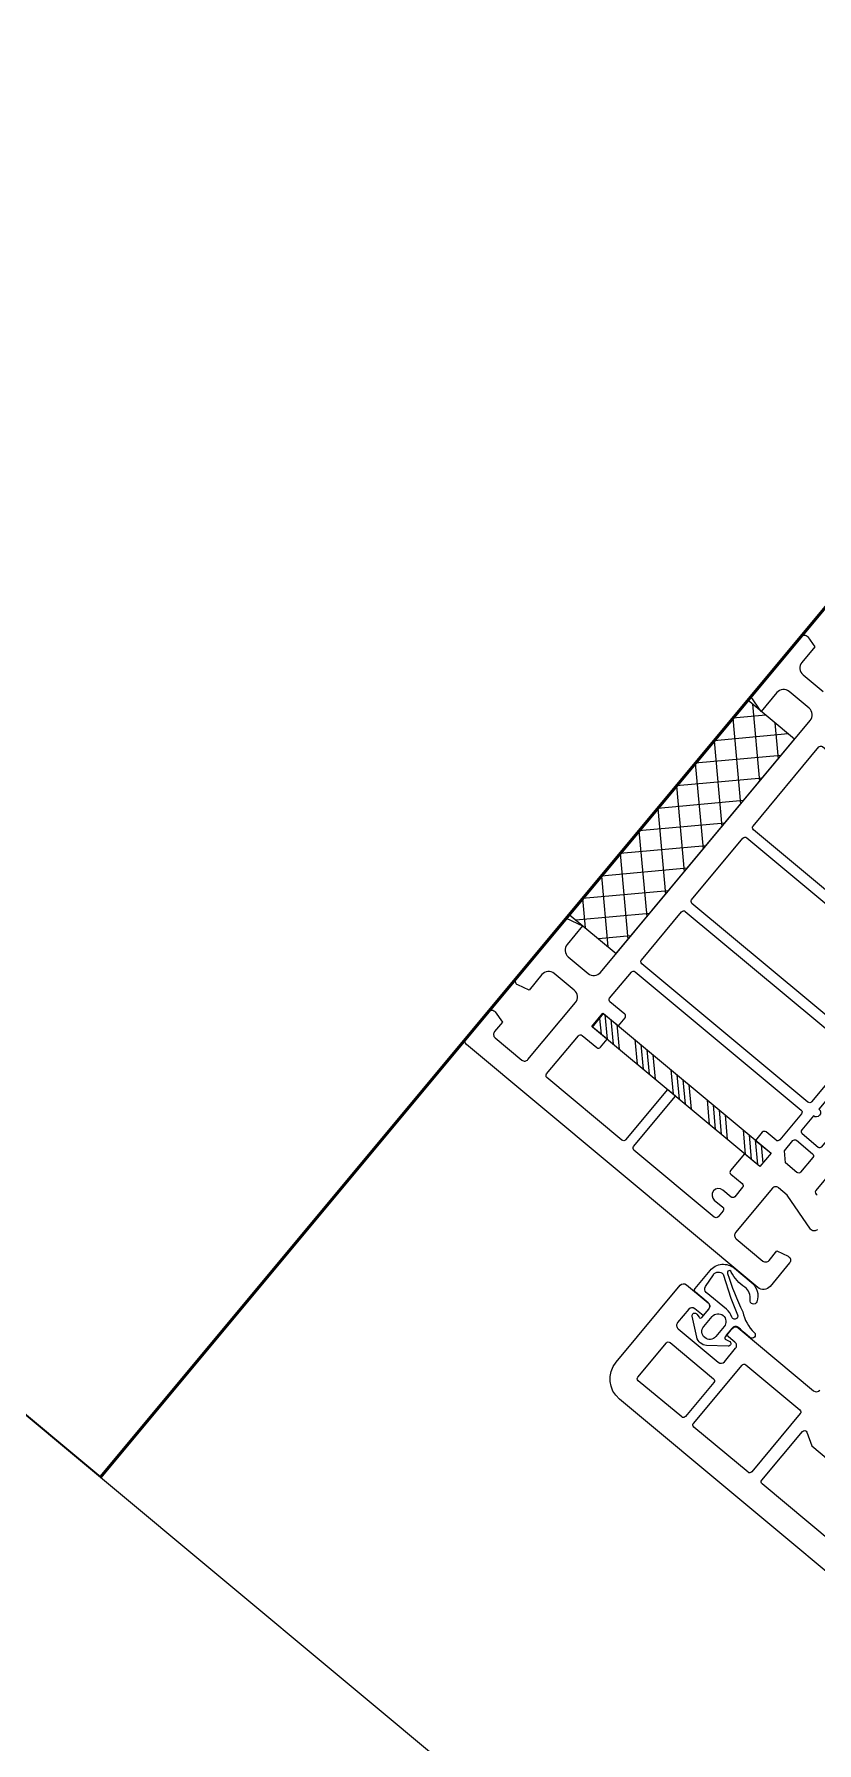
# Model space of a CAD drawing. Header units: feet. Extents: x 600 to 2744, y 411 to 1435.
# Drawn here: x 2554.28 to 2557.75, y 494.7 to 502.27 of the extents above; entities that cross this region are included whole.
import ezdxf

# ---------------------------------------------------------------- set-up
doc = ezdxf.new("R2010")
doc.units = ezdxf.units.FT
for name, color, linetype, lineweight in [('PQI-A-IN-ELEV', 245, 'Continuous', 9), ('PQI-A-WALL', 30, 'Continuous', 50), ('PQI-A-WIN', 140, 'Continuous', 13)]:
    doc.layers.add(name, color=color, linetype=linetype, lineweight=lineweight)

# ---------------------------------------------------------------- blocks, each defined once
blk = doc.blocks.new('*X52')
for p, q in [((10.30352451880756, 69.92659028198557), (11.57693448095653, 71.20000024413456)), ((10.47496048095652, 69.20000024413457), (12.4749604809565, 71.20000024413456)), ((11.3729864809566, 69.20000024413457), (13.37298648095657, 71.20000024413456)), ((12.27101448095655, 69.20000024413457), (14.27101448095652, 71.20000024413456)), ((14.96508815359803, 69.20000024413456), (16.96508815359806, 71.20000024413459)), ((15.86311415359799, 69.20000024413456), (17.86311415359799, 71.20000024413456)), ((16.76114015359806, 69.20000024413456), (18.76114015359809, 71.20000024413459)), ((17.65916815359801, 69.20000024413456), (19.65916815359804, 71.20000024413459)), ((20.35324182623956, 69.20000024413457), (22.35324182623953, 71.20000024413456)), ((21.25126782623951, 69.20000024413457), (23.25126782623948, 71.20000024413456)), ((22.14929382623959, 69.20000024413457), (24.14929382623956, 71.20000024413456)), ((23.04732182623953, 69.20000024413457), (25.04732182623951, 71.20000024413456)), ((25.74139549888105, 69.20000024413456), (27.74139549888105, 71.20000024413459)), ((26.63942149888101, 69.20000024413456), (28.63942149888098, 71.20000024413456)), ((27.53744749888108, 69.20000024413456), (29.53744749888108, 71.20000024413459)), ((28.43547549888103, 69.20000024413456), (30.43547549888103, 71.20000024413459)), ((31.12954917152254, 69.20000024413457), (33.12954917152252, 71.20000024413456)), ((32.0275751715225, 69.20000024413457), (34.02757517152247, 71.20000024413456)), ((32.92560117152258, 69.20000024413457), (34.92560117152255, 71.20000024413456)), ((33.82362917152253, 69.20000024413457), (35.30352356513325, 70.67989463774529))]:
    blk.add_line(p, q)
blk = doc.blocks.new('*X53')
for p, q in [((0.0005383051320713, 57.24967107694791), (5.750851450590445, 62.99998422240628)), ((0.0005383051320713, 60.61726712234884), (2.383255405189508, 62.99998422240625)), ((7.000546003182531, 56.98377885943518), (0.9843406402114354, 62.99998422240628)), ((7.000546003182531, 60.3513749048361), (4.351936685612361, 62.99998422240625)), ((0.0005383051320713, 53.88207503154697), (7.000546003182535, 60.88208272959744)), ((7.000546003182535, 53.61618281403425), (0.0005383051320642, 60.61619051208471)), ((0.0005383051320642, 50.51447898614604), (7.000546003182535, 57.51448668419651)), ((7.000546003182527, 50.2485867686333), (0.0005383051320642, 57.24859446668379)), ((0.0005383051320678, 47.14688294074512), (7.000546003182535, 54.14689063879557)), ((7.000546003182531, 46.88099072323239), (0.0005383051320678, 53.88099842128285)), ((0.0005383051320713, 43.77928689534417), (7.000546003182538, 50.77929459339465)), ((7.000546003182531, 43.51339467783145), (0.0005383051320642, 50.51340237588192)), ((0.0005383051320713, 40.41169084994325), (7.000546003182531, 47.41169854799371)), ((7.000546003182531, 40.14579863243053), (0.0005383051320607, 47.14580633048097)), ((0.0005383051320678, 37.04409480454231), (7.000546003182535, 44.04410250259277)), ((7.000546003182531, 36.77820258702958), (0.0005383051320642, 43.77821028508004)), ((0.0005383051320713, 33.67649875914138), (7.000546003182535, 40.67650645719186)), ((7.000546003182532, 33.41060654162865), (0.0005383051320642, 40.41061423967912)), ((0.6916198137976703, 30.99998422240605), (7.000546003182535, 37.30891041179093)), ((6.043572277004196, 30.99998422240605), (0.0005383051320642, 37.04301819427819)), ((2.675976231603264, 30.99998422240605), (0.0005383051320642, 33.67542214887726)), ((4.059215859198601, 30.99998422240605), (7.000546003182535, 33.94131436638999))]:
    blk.add_line(p, q)
blk = doc.blocks.new('PRJ_INSERT_53_593613279183', base_point=(93.09175947517126, 45.13613779578571))
for points in [[(96.57175947517125, 43.38587658549507, 0.4931454364978535), (96.82352329069754, 43.19269142198048), (97.25386843934203, 43.30800207255939, -0.8182563119999993), (97.51551644842996, 42.78128659085793), (95.57004920008067, 41.27047850614416, -0.3423746699999996), (94.09457123851244, 41.26964571502724), (92.14783110374047, 42.77792282673801, -0.8187275480000128), (92.40921151568274, 43.30484580622618), (92.83999565964504, 43.18941752719068, 0.4931454364977577), (93.09175947517126, 43.38260269070529), (93.09175947517126, 44.6374787787651, 0.4142135623730951), (92.59175947517126, 45.1374787787651), (90.67509230374839, 45.1374787787651, -0.4138931122736059), (90.37509248334236, 45.43715051612516), (90.37216594885064, 48.11171568158161, -0.4144342108231597), (92.371998102171, 50.11369932415977), (94.84659984777645, 50.11369932415976, -0.326046179430916), (96.79015758703423, 48.79695738080039, -0.9093540687874182), (96.06772258947562, 48.46181333783163, 0.282567528062956), (94.68345287512017, 49.20180357220664, -0.1321869411913661), (92.36002225202456, 49.54727830056522, 1.066738308784841), (92.12449244264275, 49.14794116641387, 0.03987579388845044), (96.29622295568663, 46.88146055462859, 0.1492606141853157), (98.83346861699634, 45.89834376379143, -0.9639919681438134), (98.8055596810595, 45.13747877876509), (98.03945080570902, 45.13747877876509, -0.01234917559832588), (97.12115260942637, 45.20578850835254, 0.4435007188284667), (96.57175947517125, 44.70823417133149)], [(94.2201044864483, 47.19826353314413), (96.05439403722954, 46.22859800580039, -1.052815809151286), (95.71731212804985, 45.61617124798789, 0.1393325173808946), (94.66411998937798, 45.91594541790977), (91.65344415577628, 45.91591661471215, -0.3824563180869147), (91.15644155935468, 46.36120670734741), (90.9764292545147, 47.99648130658164, -0.5055033371080669), (91.79450949353532, 48.73804006586558)], [(93.93175947517128, 44.21543459327921, -0.9999999999999999), (95.73175947517123, 44.21543459327921), (95.73175947517123, 42.71689257772726, -0.9999999999999999), (93.93175947517128, 42.71689257772726)]]:
    blk.add_lwpolyline(points, format="xyb", close=True)
blk = doc.blocks.new('w2')
at = {"ltscale": 1000}
for points in [[(-1655.000000885018, -25.50001907352998, -0.4967238353697922), (-1655.635254791276, -25.98141860967735), (-1660.200066497811, -24.70001602178672), (-1661.499993255638, -24.70001602177217, 0.4144311064166663), (-1661.999993255631, -25.20001602177217), (-1661.999993255638, -31.80003738407686, 0.4144356774355191), (-1661.499993255631, -32.30003738409141), (-1657.50026288852, -32.30003738409141, 0.4143670086506019), (-1657.000000885026, -31.79977538058301), (-1657.000000885033, -30.3843116760836), (-1655.629517486588, -30.0170631409128, -0.492997614384345), (-1655.000000885018, -30.50001907352998), (-1655.000000885033, -34.00001907354454, -0.4141126337407329), (-1656.000000885026, -35.0000157776376), (-1699.500521842259, -35.00001577765215, -0.4139096780676014), (-1700.000000000007, -34.50053431850392), (-1700.000000000015, -30.49970577358908, -0.4929517129257544), (-1699.370902064009, -30.0169836669229), (-1697.999999931359, -30.38431167606905), (-1697.999999931351, -31.80003738407686, 0.4144356774355186), (-1697.499999931344, -32.30003738409141), (-1693.500254305385, -32.30003738407686, 0.414367008579155), (-1692.99999230195, -31.79977538065577), (-1692.999992301957, -23.30044352149707, 0.4143369659042498), (-1694.000413698159, -22.30002212530235), (-1696.999999931359, -22.30002212530235, 0.4143049578969909), (-1697.999999931351, -23.3000221252878), (-1697.999999931351, -25.61574172977998), (-1699.370888910576, -25.98306621452502, -0.4929506967190845), (-1700, -25.50034926680382), (-1700.000000000015, -16.53590393072227), (-1697.999999931344, -16.00000000005821), (-1697.999999931344, -18.8000221252878, 0.4143049578969411), (-1696.999999931359, -19.80002212530235), (-1694.000413697417, -19.80002212530235, 0.4143369654716943), (-1692.999992301964, -18.79960072983522), (-1692.999992301957, 18.7995256864524, 0.4143533526990125), (-1694.000469666258, 19.8000030516996), (-1696.999999931351, 19.80000305171416, 0.4142885970736059), (-1697.999999931351, 18.8000030516996), (-1697.999999931351, 15.99999999994179), (-1700.000000000007, 16.53588867181679), (-1700.000000000015, 25.5003132999409, -0.4929517128660395), (-1699.370902064053, 25.98303540657798), (-1697.999999931359, 25.61570739741728), (-1697.999999931351, 23.30000305171416, 0.4143120868180035), (-1696.999999931359, 22.30000305171416), (-1694.000389236382, 22.30000305171416, 0.4143298034918506)], [(-1657.999993255631, 7.599990844682907), (-1657.999993255631, -22.20001602177217, 0.5569246676198715), (-1657.566529205345, -22.46867752081016)], [(-1604.000007176815, -55.00001577765215), (-1660.000001454755, -55.00001577765215, -0.4141800440952208), (-1663.000001454762, -52.00001482396328), (-1663.000001454762, -40.50001482397784, -0.4141000780213171), (-1662.50000145477, -40.00001577765215), (-1659.250001454755, -40.00001577765215, -0.4142262546462484), (-1658.750001454762, -40.50001482397784), (-1658.750001454762, -41.50001482396328), (-1660.000001454762, -41.50001482397784, 0.4140987294296731), (-1660.500001454762, -42.00001482396328), (-1660.500001454762, -43.99977606366156, 0.4143533987650225), (-1659.999762693973, -44.50001482396328), (-1654.000001454755, -44.50001482396328, 0.4142005543965916), (-1653.500001454762, -44.00001482397784), (-1653.500001454755, -42.00001482396328, 0.4142249059344036), (-1654.00000145477, -41.50001482396328), (-1655.250001454762, -41.50001482396328), (-1655.250001454762, -40.50001482397784, -0.4140987294296983), (-1654.750001454755, -40.00001482397784), (-1643.499997640058, -40.00001482397784, 0.4141852284235096), (-1642.999997640072, -39.50001482396328)], [(-1613.000005269467, -52.00001482397784), (-1641.199948811947, -52.00001482396328, -0.4140932892759649), (-1641.499997640058, -51.70002703100909), (-1641.499997640065, -44.42265276341641, -0.57715958826064), (-1641.049924397877, -44.16285662083828), (-1639.59997322601, -45.00001482396328), (-1637.099973226002, -45.00001482397784, 0.4140478028440377)]]:
    blk.add_lwpolyline(points, format="xyb", dxfattribs=at)
for points in [[(-1700, -16.00000000005821), (-1692.999992301964, -16.00000000005821), (-1692.999992301964, 15.99999999994179), (-1700.000000000007, 15.99999999995634)], [(-1664.697014739999, -22.20001602178672), (-1664.697014739999, -24.20001602178672), (-1689.697013786325, -24.20001602178672), (-1689.697013786339, -22.20001602178672)]]:
    blk.add_lwpolyline(points, close=True, dxfattribs=at)
for points in [[(-1660.700066497826, 5.300003051699605, -0.4144015116581049), (-1660.999993255624, 4.999999999941792), (-1689.999992301964, 4.999999999941792, -0.4142148541247277), (-1690.300041130089, 5.300003051714157), (-1690.300041130089, 17.09999084468291, -0.414214854124726), (-1689.999992301964, 17.39999389644072), (-1663.770528086898, 17.39999389642617, -0.528872720290619), (-1663.49138855678, 16.99007973571133, 0.0940549027479526), (-1663.699993255635, 15.89093812847568), (-1663.699993255635, 12.1091370334907, 0.1763253012443349), (-1662.998139148789, 10.18078917748062), (-1660.700066497811, 7.442016601504292)], [(-1660.999993255638, 3.800003051714157, -0.4143827703315865), (-1660.700066497819, 3.499999999941792), (-1660.700066497819, -5.699996948300395, -0.414401511658084), (-1660.999993255624, -6.000000000058208), (-1689.999992301957, -6.000000000058208, -0.4142148541246948), (-1690.300041130075, -5.699996948300395), (-1690.300041130089, 3.499999999941792, -0.4141963976965063), (-1689.999992301957, 3.800003051714157)], [(-1664.900017669694, -14.6999969483004, -0.4139852398019328), (-1665.200066497826, -15.00000000004366), (-1689.999992301964, -15.00000000005821, -0.4142148541247121), (-1690.300041130089, -14.69999694828584), (-1690.300041130082, -7.500000000058208, -0.4141963976964854), (-1689.999992301964, -7.199996948300395), (-1665.200066497819, -7.199996948285843, -0.4139662165893271), (-1664.900017669694, -7.500000000043656)], [(-1663.700066497811, -10.80000305181602), (-1663.700066497811, -14.80000305181602, -0.9999999999999998), (-1663.700066497826, -15.80000305180147), (-1663.700066497826, -17.90001297002891, 0.4141263061559426), (-1663.400017669686, -18.20001602178672), (-1660.999993255624, -18.20001602178672, 0.4144015116581327), (-1660.700066497819, -17.90001297002891), (-1660.700066497826, -7.500000000058208, 0.4143827703315795), (-1660.999993255638, -7.199996948285843), (-1663.400017669694, -7.199996948285843, 0.4141085436035797), (-1663.700066497811, -7.500000000058208), (-1663.700066497819, -9.800003051801468, -0.9999999999999998)], [(-1665.200066497819, -16.19999694828584, -0.4139662165893136), (-1664.900017669701, -16.50000000004366), (-1664.900017669701, -20.40002822880342, -0.4140292785831756), (-1665.200066497819, -20.70001602178672), (-1666.697014740006, -20.70001602177217, 0.4141085436035726), (-1666.997063568138, -21.00001907354454), (-1666.997063568131, -22.20001602178672), (-1664.697014739999, -22.20001602178672), (-1664.697014739999, -24.20001602178672), (-1666.997063568131, -24.20001602177217), (-1666.997063568138, -26.70001602177217, 0.4141263061559287), (-1666.697014740013, -27.00001907352998), (-1664.999993255631, -27.00001907354454, -0.4143884253417801), (-1664.700066497819, -27.3000221252878), (-1664.700066497819, -28.70001602178672, -0.414401511658084), (-1664.999993255631, -29.00001907354454), (-1666.249993255631, -29.00001907354454, 0.9999999999999998), (-1666.249993255631, -30.50001907354454), (-1664.999993255638, -30.50001907354454, -0.4143884253418081), (-1664.700066497819, -30.80002212530235), (-1664.700066497819, -31.70003128056123, -0.4144468047251854), (-1664.999993255638, -32.00001907352998), (-1676.999993255624, -32.00001907352998, -0.4142590713235129), (-1677.300042083756, -31.70003128057579), (-1677.300042083756, -24.20001602178672), (-1678.499993255638, -24.20001602178672), (-1678.499993255631, -31.70003128056123, -0.4140296505507563), (-1678.800042083763, -32.00001907354454), (-1689.99999230195, -32.00001907354454, -0.4142590713234921), (-1690.300041130089, -31.70003128057579), (-1690.300041130082, -26.00001907352998, -0.4141963976965218), (-1689.999992301964, -25.70001602177217), (-1687.800041130075, -25.70001602178672, 0.4140292785832397), (-1687.499992301964, -25.40002822881797), (-1687.499992301964, -24.20001602177217), (-1689.800041130089, -24.20001602177217), (-1689.800041130082, -22.20001602177217), (-1687.49999230195, -22.20001602178672), (-1687.499992301964, -21.00001907354454, 0.4139662165893462), (-1687.800041130075, -20.70001602178672), (-1689.999992301957, -20.70001602178672, -0.4142593434475394), (-1690.300041130075, -20.40002822880342), (-1690.300041130075, -16.50000000005821, -0.4141963976964853), (-1689.999992301957, -16.19999694828584)], [(-1663.400017669694, -19.20001602178672), (-1660.999993255638, -19.20001602178672, -0.414396574859442), (-1660.700066497819, -19.50001907354454), (-1660.700066497819, -21.70001602177217, -0.4144015116581116), (-1660.999993255631, -22.00001907352998), (-1662.700066497811, -22.00001907354454), (-1663.700066497819, -21.00001907354454), (-1663.700066497819, -19.50001907354454, -0.4141207824156046)], [(-1651.400025868832, -42.70002703099453), (-1643.299924397877, -42.70002703100909, -0.4144468047252203), (-1642.999997640072, -43.00001482397784), (-1642.999997640072, -51.70002703099453, -0.4144360440178681), (-1643.299924397885, -52.00001482397784), (-1651.400025868825, -52.00001482396328, -0.4144360440178403), (-1651.699952626645, -51.70002703099453), (-1651.699952626637, -43.00001482397784, -0.4144468047252412)], [(-1659.699952626637, -46.30000261693203), (-1653.199952626637, -46.30000261693203, -0.4144299052148737), (-1652.900025868832, -46.60002092749346), (-1652.900025868817, -51.70002703100909, -0.4145251995864781), (-1653.199952626637, -52.00001482397784), (-1659.699952626637, -52.00001482397784, -0.4140932892758748), (-1660.000001454755, -51.70002703099453), (-1660.00000145477, -46.60002092747891, -0.4139957478629908)]]:
    blk.add_lwpolyline(points, format="xyb", close=True, dxfattribs=at)
at = {"layer": 'PQI-A-IN-ELEV', "ltscale": 1000}
blk.add_line((-1699.99999995008, -100), (-1.455191522836685e-11, -100), dxfattribs=at)
at = {"ltscale": 1000, "extrusion": (0, 0, -1), "zscale": -1, "rotation": 180}
for name in ['*X53', '*X52']:
    blk.add_blockref(name, (1700.000538305132, 46.99998422234785), dxfattribs=at)
at = {"ltscale": 1000}
blk.add_blockref('PRJ_INSERT_53_593613279183', (-1658.740062489916, -40.0000164348603), dxfattribs=at)

msp = doc.modelspace()

# ---------------------------------------------------------------- linework, layer by layer
at = {"layer": 'PQI-A-WALL', "color": 0, "lineweight": 35, "ltscale": 1000}
msp.add_line((2537.816672491316, 509.83600948308), (2554.575050389451, 495.8720905944333), dxfattribs=at)
at = {"layer": 'PQI-A-WALL', "ltscale": 1000}
msp.add_line((2554.575050389451, 495.8720905944333), (2559.521074754548, 501.8079131878853), dxfattribs=at)

# ---------------------------------------------------------------- block references
at = {"layer": 'PQI-A-WIN', "ltscale": 1000, "xscale": 0.03863196438221001, "yscale": 0.03863196438221001, "zscale": 0.03863196438221001, "rotation": 320.197245771198}
msp.add_blockref('w2', (2607.502554597961, 456.7987947661145), dxfattribs=at)

doc.saveas('drawing.dxf')
